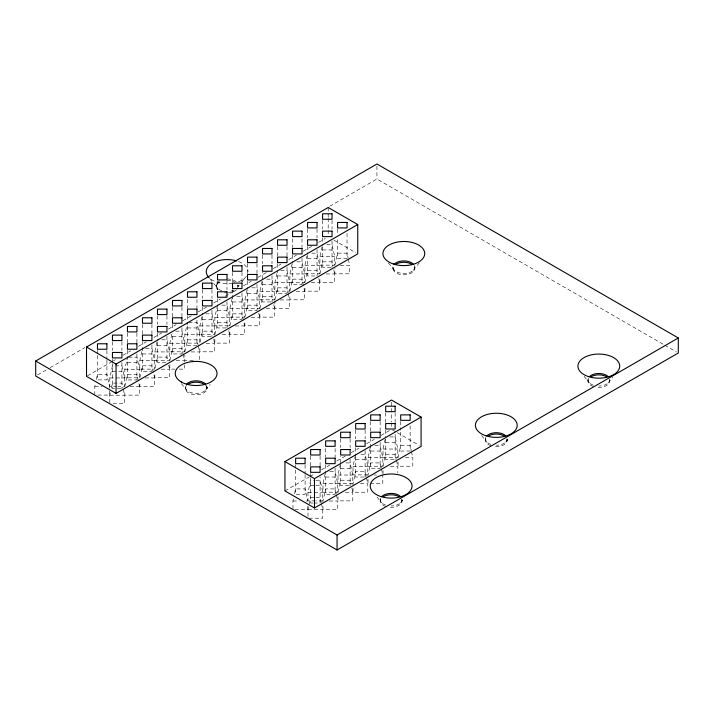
<?xml version="1.0" encoding="UTF-8"?>
<svg xmlns="http://www.w3.org/2000/svg" width="714" height="714" viewBox="0 0 714 714"><rect width="100%" height="100%" fill="white"/><g stroke="black" fill="none" stroke-linecap="round" stroke-linejoin="round"><path stroke-width="0.54" stroke-dasharray="3.57 2.68" d="M94.792 395.065L94.792 386.542L95.453 383.507M96.336 379.473L97.452 374.431L106.904 374.431L109.563 386.542L109.563 395.065L96.899 395.065M117.185 386.461L109.795 386.461L109.795 377.929L112.455 365.818L121.915 365.818L124.575 377.929L124.575 386.461L118.238 386.461M109.795 402.669L109.795 395.208L110.465 392.173M111.348 388.139L112.455 383.097L121.915 383.097L123.022 388.139M128.52 357.152L136.918 357.152L139.578 369.263L139.578 377.795L124.807 377.795L124.807 369.263L127.244 358.16M124.807 386.595L127.467 374.484L136.918 374.484L139.578 386.595L139.578 395.128L124.807 395.128L124.807 390.861M145.629 348.486L151.93 348.486L154.59 360.597L154.59 369.129L139.819 369.129L139.819 360.597L142.479 348.486M139.819 377.929L142.479 365.818L151.93 365.818L154.59 377.929L154.59 386.461L139.819 386.461L139.819 382.195M161.685 339.819L166.942 339.819L169.593 351.931L169.593 360.463L154.822 360.463L154.822 351.931L157.258 340.828M155.045 368.201L157.482 357.098L166.942 357.098L167.826 361.132M175.644 331.162L181.945 331.162L184.605 343.264L184.605 351.797L169.834 351.797L169.834 343.264L172.27 332.171M169.834 360.597L172.493 348.486L181.945 348.486L183.052 353.537M188.55 322.496L196.957 322.496L199.617 334.607L199.617 343.131L184.846 343.131L184.846 334.607L187.505 322.496L187.505 345.281L196.957 345.281L196.957 318.988M184.846 351.931L187.505 339.819L196.957 339.819L198.064 344.871M205.659 313.83L211.969 313.83L214.619 325.941L214.619 334.464L199.849 334.464L199.849 325.941L202.508 313.83M200.072 342.256L202.508 331.162L211.969 331.162L212.852 335.196M228.578 325.798L214.86 325.798L214.86 317.275L217.52 305.164M214.86 334.607L217.52 322.496L226.972 322.496L227.855 326.53M236.727 296.497L241.984 296.497L244.643 308.609L244.643 317.141L229.872 317.141L229.872 308.609L232.532 296.497M229.872 325.941L232.532 313.83L241.984 313.83L244.643 325.941L244.643 334.464L229.872 334.464L229.872 329.136M251.739 287.831L256.986 287.831L259.646 299.942L259.646 308.475L244.875 308.475L244.875 299.942L247.312 288.84M244.875 317.275L247.535 305.164L256.986 305.164L257.879 309.198M266.75 279.165L271.998 279.165L274.658 291.276L274.658 299.809L259.887 299.809L259.887 291.276L262.324 280.174M259.887 308.609L262.547 296.497L271.998 296.497L272.882 300.532M280.709 270.499L287.01 270.499L289.67 282.61L289.67 291.142L274.899 291.142L274.899 282.61L277.335 271.507M274.899 299.942L277.55 287.831L287.01 287.831L288.117 292.874M296.765 261.833L302.013 261.833L304.673 273.944L304.673 282.476L289.902 282.476L289.902 273.944L292.562 261.833M289.902 291.276L292.562 279.165L302.013 279.165L304.673 291.276L304.673 299.809L289.902 299.809L289.902 295.542M311.777 253.167L317.025 253.167L319.685 265.278L319.685 273.81L304.914 273.81L304.914 265.278L306.904 256.201M304.914 282.61L307.573 270.499L317.025 270.499L317.909 274.542M326.78 244.509L332.037 244.509L334.696 256.621L334.696 265.144L319.926 265.144L319.926 256.621L322.362 245.518M319.926 273.944L322.576 261.833L332.037 261.833L332.92 265.876M334.928 265.278L337.588 253.167L347.04 253.167L348.155 258.218M307.752 506.351L307.752 509.546L292.972 509.546L292.972 501.014L293.641 497.988M294.525 493.954L295.632 488.903L305.092 488.903L307.752 501.014L305.637 501.014M315.374 500.88L307.984 500.88L307.984 492.348L310.644 480.236L314.847 480.236M321.425 503.629L322.755 509.68L322.755 518.212L307.984 518.212L307.984 509.68L310.644 497.569L314.847 497.569M329.859 471.579L335.107 471.579L337.767 483.69L337.767 492.214L322.996 492.214L322.996 483.69L325.655 471.579M345.915 462.913L350.119 462.913L352.778 475.024L352.778 483.548L337.999 483.548L337.999 475.024L340.658 462.913M337.999 492.348L340.658 480.236L350.119 480.236L351.002 484.279M360.927 454.247L365.122 454.247L367.781 466.358L367.781 474.881L353.011 474.881L353.011 466.358L355.447 455.255M374.877 445.581L380.134 445.581L382.793 457.692L382.793 466.215L368.022 466.215L368.022 457.692L370.459 446.589M389.889 436.914L395.145 436.914L397.805 449.026L397.805 457.558L383.025 457.558L383.025 449.026L385.471 437.923M383.025 466.358L385.685 454.247L395.145 454.247L396.252 459.289M398.037 457.692L400.697 445.581L410.148 445.581L411.255 450.623M237.226 287.581L239.235 285.1M241.903 281.789L245.241 277.657M205.534 390.246L210.211 384.453M413.236 270.329L419.252 262.886M400.536 502.826L404.543 497.863M505.708 442.1L509.716 437.138M608.23 382.909L612.907 377.117M37.628 374.904L49.195 368.228M50.159 367.674L84.859 347.638M329.707 206.275L376.938 179.009L663.815 344.63M87.483 375.805L112.517 361.346M113.481 360.793L115.4 359.686M123.103 355.233L130.805 350.788M138.507 346.344L146.218 341.899M153.921 337.445L161.623 333.001M168.361 329.109L176.063 324.665M182.802 320.773L191.468 315.767M198.206 311.875L206.873 306.877M213.611 302.986L220.358 299.095M225.169 296.31L235.763 290.196M243.465 285.752L251.167 281.298M257.906 277.407L266.572 272.409M273.31 268.518L281.013 264.073M288.715 259.619L296.417 255.175M303.155 251.283L311.822 246.276M318.569 242.385L325.307 238.494M284.94 490.92L308.948 477.059M309.912 476.506L314.713 473.73M321.434 469.848L330.073 464.859M336.803 460.976L345.442 455.987M351.208 452.658L358.883 448.222M366.568 443.787L374.252 439.351M380.973 435.478L390.576 429.926M322.576 249.962L332.037 249.962M319.926 256.621L334.696 256.621M307.573 258.629L317.025 258.629M304.914 265.278L319.685 265.278M340.203 265.278L349.699 265.278L349.699 273.81L334.928 273.81L334.928 268.482M292.562 267.295L302.013 267.295M330.984 267.295L322.576 267.295L322.576 246.455M289.902 273.944L304.673 273.944M326.253 273.944L334.696 273.944L334.696 282.476L319.926 282.476L319.926 277.148M277.55 275.961L287.01 275.961M314.928 275.961L307.573 275.961L307.573 255.121M274.899 282.61L289.67 282.61M311.242 282.61L319.685 282.61L319.685 291.142L304.914 291.142L304.914 286.876M262.547 284.627L271.998 284.627M259.887 291.276L274.658 291.276M296.239 291.276L304.673 291.276M247.535 293.293L256.986 293.293M244.875 299.942L259.646 299.942M280.174 299.942L289.67 299.942L289.67 308.475L274.899 308.475L274.899 301.005M232.532 301.96L241.984 301.96M270.945 301.96L262.547 301.96L262.547 272.346M221.724 305.164L226.972 305.164L229.631 317.275L229.631 325.798M229.872 308.609L244.643 308.609M266.215 308.609L274.658 308.609L274.658 317.141L259.887 317.141L259.887 312.875M217.52 310.617L226.972 310.617M214.86 317.275L229.631 317.275M251.212 317.275L259.646 317.275L259.646 325.798L244.875 325.798L244.875 320.47M202.508 319.283L211.969 319.283M199.849 325.941L214.619 325.941M235.147 325.941L244.643 325.941M187.505 327.949L196.957 327.949M225.919 327.949L217.52 327.949L217.52 307.118M184.846 334.607L199.617 334.607M222.25 334.607L229.631 334.607L229.631 343.131L214.86 343.131L214.86 335.669M172.493 336.615L181.945 336.615M210.916 336.615L202.508 336.615L202.508 315.784M169.834 343.264L184.605 343.264M206.185 343.264L214.619 343.264L214.619 351.797L199.849 351.797L199.849 347.531M157.482 345.281L166.942 345.281M154.822 351.931L169.593 351.931M191.173 351.931L199.617 351.931L199.617 360.463M142.479 353.948L151.93 353.948M193.28 360.463L184.846 360.463L184.846 355.135M139.819 360.597L154.59 360.597M176.162 360.597L184.605 360.597L184.605 363.801M165.889 362.56L157.482 362.56L157.482 341.756M127.467 362.614L136.918 362.614M161.159 369.209L169.593 369.209L169.593 377.742L154.822 377.742L154.822 373.476M175.108 369.129L169.834 369.129L169.834 363.801M179.33 369.129L184.605 369.129L184.605 364.863M124.807 369.263L139.578 369.263M112.455 371.28L121.915 371.28M109.795 377.929L115.07 377.929M116.132 377.929L124.575 377.929M145.094 377.929L154.59 377.929M94.792 386.542L102.173 386.542M130.082 386.595L139.578 386.595M120.862 388.55L112.455 388.55L112.455 363.604M109.795 395.208L124.575 395.208L124.575 403.731L112.964 403.731M385.685 442.377L395.145 442.377M383.025 449.026L397.805 449.026M370.682 451.034L380.134 451.034M368.022 457.692L382.793 457.692M405.427 457.692L412.808 457.692L412.808 466.215L398.037 466.215L398.037 461.958M355.67 459.7L365.122 459.7M394.092 459.7L385.685 459.7L385.685 438.869M353.011 466.358L367.781 466.358M390.415 466.358L397.805 466.358L397.805 472.748M340.658 468.366L350.119 468.366M337.999 475.024L352.778 475.024M374.35 475.024L376.465 475.024M325.655 477.032L335.107 477.032M364.078 477.032L355.67 477.032L355.67 456.416M315.9 480.236L320.095 480.236L322.755 492.348L322.755 500.88L316.427 500.88M370.129 483.548L382.793 483.548L382.793 475.024M322.996 483.69L337.767 483.69M360.4 483.69L367.781 483.69L367.781 492.214L353.011 492.214L353.011 483.69L355.67 471.579L365.122 471.579L366.228 476.622M310.644 485.699L314.847 485.699M315.9 485.699L320.095 485.699M349.066 485.699L340.658 485.699L340.658 456.094M307.984 492.348L313.259 492.348M314.312 492.348L322.755 492.348M345.389 492.348L352.778 492.348L352.778 500.88L337.999 500.88L337.999 496.614M315.9 497.569L320.095 497.569L321.211 502.62M292.972 501.014L299.309 501.014M329.324 501.014L337.767 501.014L337.767 509.546L322.996 509.546L322.996 505.28M312.741 503.031L310.644 503.031L310.644 477.836M313.794 503.031L320.095 503.031L320.095 476.952M307.984 509.68L322.755 509.68M664.779 345.183L676.372 351.877M333.911 240.127L355.831 252.783M392.495 429.926L396.306 432.131M397.261 432.675L419.18 445.331M584.07 376.296L589.416 382.909M388.407 262.886L394.423 270.329M481.548 435.478L486.894 442.1M209.729 278.487L217.743 288.411M377.037 497.033L381.713 502.826M181.374 383.623L186.72 390.246M411.478 451.632L412.808 457.692M396.475 460.298L397.805 466.358M348.37 259.227L349.699 265.278M381.24 467.956L380.134 462.913L370.682 462.913L368.022 475.024L368.022 478.219M381.463 468.964L382.57 474.016M333.804 269.91L334.696 273.944M366.452 477.63L367.781 483.69M318.801 278.576L319.685 282.61M351.886 488.314L352.778 492.348M336.214 493.954L335.107 488.903L325.655 488.903L322.996 501.014L322.996 504.218M336.437 494.963L337.767 501.014M288.34 293.891L289.67 299.942M273.774 304.575L274.658 308.609M258.763 313.232L259.646 317.275M228.748 330.564L229.631 334.607M213.736 339.23L214.619 343.264M198.287 345.879L199.617 351.931M183.275 354.546L184.605 360.597M168.709 365.175L169.593 369.209M123.245 389.148L124.575 395.208M609.685 381.133L609.685 379.768A10.862 6.274 0 0 1 598.823 386.042M587.961 379.768L587.961 381.133M507.163 440.324L507.163 438.958A10.862 6.274 0 0 1 496.301 445.233M485.44 438.958L485.44 440.324M414.691 267.188L414.691 268.553M410.148 425.821L410.148 451.034L400.697 451.034L400.697 431.301M401.991 501.049L401.991 499.684A10.862 6.274 0 0 1 391.12 505.958M400.697 421.43L400.697 430.23M395.145 412.763L395.145 422.661M395.145 434.478L395.145 459.7M392.968 267.188L392.968 268.553M391.54 402.205L391.54 421.769M391.54 422.858L391.54 427.204M385.685 412.763L385.685 422.661M385.685 430.096L385.685 437.985M383.025 470.624L383.025 474.881M380.259 499.684L380.259 501.049M380.134 421.43L380.134 431.327M380.134 442.269L380.134 468.366L370.682 468.366L370.682 438.762M376.938 166.139L376.938 179.009M370.682 421.43L370.682 431.327M368.022 479.281L368.022 483.548M365.122 430.096L365.122 438.896M365.122 450.712L365.122 477.032M355.67 430.096L355.67 438.896M355.67 447.642L355.67 455.318M350.119 438.762L350.119 447.562M350.119 459.379L350.119 485.699M347.04 233.407L347.04 258.629L337.588 258.629L337.588 237.798M340.658 438.762L340.658 447.562M337.588 229.024L337.588 233.433M335.107 448.526L335.107 457.317M335.107 468.045L335.107 494.365L325.655 494.365L325.655 473.534M332.037 220.358L332.037 229.149M332.037 240.975L332.037 267.295M328.19 207.488L328.19 217.27M328.19 218.359L328.19 229.221M328.19 230.31L328.19 235.745M325.655 448.526L325.655 457.317M325.655 464.76L325.655 472.65M322.576 220.358L322.576 229.149M322.576 237.905L322.576 245.384M320.095 456.094L320.095 465.983M317.025 229.024L317.025 237.816M317.025 249.641L317.025 275.961M310.644 456.094L310.644 465.983M310.644 473.444L310.644 476.952M307.573 229.024L307.573 237.816M307.573 246.348L307.573 254.246M305.092 464.76L305.092 473.552M305.092 474.623L305.092 494.365L295.632 494.365L295.632 469.143M302.013 238.779L302.013 247.579M302.013 258.307L302.013 284.627L292.562 284.627L292.562 263.787M295.632 464.76L295.632 468.072M292.562 238.779L292.562 247.579M292.562 255.014L292.562 262.904M287.01 246.348L287.01 256.246M287.01 266.974L287.01 293.293L277.55 293.293L277.55 270.499M277.55 246.348L277.55 256.246M277.55 263.68L277.55 269.187M271.998 255.014L271.998 263.814M271.998 275.64L271.998 301.96M262.547 255.014L262.547 263.814M256.986 263.68L256.986 273.578M256.986 284.306L256.986 310.617L247.535 310.617L247.535 289.786M247.535 263.68L247.535 273.578M247.535 281.013L247.535 288.902M241.984 272.346L241.984 282.244M241.984 292.972L241.984 319.283L232.532 319.283L232.532 289.679M232.532 272.346L232.532 282.244M226.972 281.013L226.972 289.813M226.972 301.629L226.972 327.949M217.52 281.013L217.52 289.813M217.52 298.559L217.52 306.047M216.288 285.27L216.288 286.635M211.969 289.679L211.969 298.479M211.969 310.295L211.969 336.615M206.989 387.104L206.989 388.47M202.508 289.679L202.508 298.479M202.508 307.011L202.508 314.901M196.957 299.443L196.957 308.234M187.505 299.443L187.505 308.234M187.505 315.677L187.505 320.3M185.265 387.104L185.265 388.47M181.945 307.011L181.945 316.9M181.945 327.628L181.945 353.948L172.493 353.948L172.493 333.322M172.493 307.011L172.493 316.9M172.493 324.343L172.493 329.85M166.942 315.677L166.942 324.468M166.942 336.285L166.942 361.462M157.482 315.677L157.482 324.468M157.482 333.001L157.482 340.899M151.93 324.343L151.93 334.232M151.93 344.96L151.93 371.28L142.479 371.28L142.479 341.667M142.479 324.343L142.479 334.232M136.918 333.001L136.918 342.898M136.918 353.841L136.918 379.946L127.467 379.946L127.467 359.133M127.467 333.001L127.467 342.898M127.467 350.333L127.467 358.223M121.915 341.667L121.915 350.467M121.915 362.284L121.915 388.55M112.455 341.667L112.455 350.467M112.455 359.213L112.455 362.525M106.904 350.333L106.904 359.106M106.904 360.186L106.904 379.884L97.452 379.884L97.452 354.715M97.452 350.333L97.452 353.635M246.455 276.247A20.893 12.058 0 0 1 237.592 282.075M232.559 283.279A20.893 12.058 0 0 1 209.773 278.326M238.521 261.511A20.893 12.058 0 0 1 248.044 271.623M236.557 289.777A10.862 6.274 0 0 1 227.15 292.91M226.204 292.883A10.862 6.274 0 0 1 224.339 292.695M217.743 289.777A10.862 6.274 0 0 1 221.715 281.209M227.15 280.37A10.862 6.274 0 0 1 234.835 282.2M237.646 285.011A10.862 6.274 0 0 1 238.012 286.635L238.012 285.27A10.862 6.274 0 0 1 237.646 286.894M205.534 385.337A10.862 6.274 0 0 1 196.127 394.744A10.862 6.274 0 0 1 186.72 385.337M609.319 379.509A10.862 6.274 0 0 1 596.94 387.309M593.396 386.569A10.862 6.274 0 0 1 588.327 379.509M414.325 266.938A10.862 6.274 0 0 1 403.829 274.828A10.862 6.274 0 0 1 393.334 266.938M506.797 438.699A10.862 6.274 0 0 1 493.49 446.384M490.875 445.759A10.862 6.274 0 0 1 486.894 437.191M414.325 265.572A10.862 6.274 0 0 1 403.829 273.462A10.862 6.274 0 0 1 393.334 265.572M401.616 499.425A10.862 6.274 0 0 1 388.309 507.11M385.694 506.485A10.862 6.274 0 0 1 381.713 497.917M234.138 290.08A10.862 6.274 0 0 1 228.096 291.517M221.715 290.705A10.862 6.274 0 0 1 219.466 280.834M227.15 279.004A10.862 6.274 0 0 1 236.557 282.137M206.623 385.48A10.862 6.274 0 0 1 196.127 393.378A10.862 6.274 0 0 1 185.631 385.48M593.396 385.203A10.862 6.274 0 0 1 588.327 378.152M490.875 444.394A10.862 6.274 0 0 1 485.815 437.334M385.694 505.119A10.862 6.274 0 0 1 380.633 498.06"/><path stroke-width="1.07" d="M35.7 361.007L376.938 163.997L678.3 337.981L678.3 352.993L337.062 550.003L35.7 376.019L35.7 361.007L337.062 534.991L678.3 337.981M86.519 347.022L328.19 207.488L357.741 224.544L357.741 253.889L116.061 393.414L86.519 376.358L86.519 347.022L116.061 364.078L357.741 224.544M284.94 461.583L391.54 400.036L421.082 417.092L421.082 446.428L314.481 507.975L284.94 490.92L284.94 461.583L314.481 478.639L421.082 417.092M337.062 534.991L337.062 550.003M314.481 478.639L314.481 507.975M116.061 364.078L116.061 393.414M209.059 277.657A20.893 12.058 0 0 1 211.996 263.323A20.893 12.058 0 0 1 236.637 260.878M188.442 384.034A10.862 6.274 0 0 1 203.811 384.034M396.145 264.118A10.862 6.274 0 0 1 411.514 264.118M591.138 376.697A10.862 6.274 0 0 1 606.507 376.697M488.626 435.888A10.862 6.274 0 0 1 503.986 435.888M383.445 496.614A10.862 6.274 0 0 1 398.805 496.614M394.423 264.055A10.862 6.274 0 0 1 413.236 264.055M186.72 383.971A10.862 6.274 0 0 1 205.534 383.971M589.416 376.635A10.862 6.274 0 0 1 608.23 376.635M486.894 435.826A10.862 6.274 0 0 1 505.708 435.826M381.713 496.551A10.862 6.274 0 0 1 400.536 496.551M332.037 213.798L322.576 213.798L322.576 219.26L332.037 219.26L332.037 213.798M317.025 222.465L307.573 222.465L307.573 227.927L317.025 227.927L317.025 222.465M347.04 222.465L337.588 222.465L337.588 227.927L347.04 227.927L347.04 222.465M302.013 231.131L292.562 231.131L292.562 236.593L302.013 236.593L302.013 231.131M332.037 231.131L322.576 231.131L322.576 236.593L332.037 236.593L332.037 231.131M287.01 239.797L277.55 239.797L277.55 245.259L287.01 245.259L287.01 239.797M317.025 239.797L307.573 239.797L307.573 245.259L317.025 245.259L317.025 239.797M271.998 248.463L262.547 248.463L262.547 253.916L271.998 253.916L271.998 248.463M302.013 248.463L292.562 248.463L292.562 253.916L302.013 253.916L302.013 248.463M256.986 257.129L247.535 257.129L247.535 262.582L256.986 262.582L256.986 257.129M287.01 257.129L277.55 257.129L277.55 262.582L287.01 262.582L287.01 257.129M241.984 265.795L232.532 265.795L232.532 271.249L241.984 271.249L241.984 265.795M271.998 265.795L262.547 265.795L262.547 271.249L271.998 271.249L271.998 265.795M226.972 274.462L217.52 274.462L217.52 279.915L226.972 279.915L226.972 274.462M256.986 274.462L247.535 274.462L247.535 279.915L256.986 279.915L256.986 274.462M211.969 283.119L202.508 283.119L202.508 288.581L211.969 288.581L211.969 283.119M241.984 283.119L232.532 283.119L232.532 288.581L241.984 288.581L241.984 283.119M196.957 291.785L187.505 291.785L187.505 297.247L196.957 297.247L196.957 291.785M226.972 291.785L217.52 291.785L217.52 297.247L226.972 297.247L226.972 291.785M181.945 300.451L172.493 300.451L172.493 305.913L181.945 305.913L181.945 300.451M211.969 300.451L202.508 300.451L202.508 305.913L211.969 305.913L211.969 300.451M166.942 309.117L157.482 309.117L157.482 314.579L166.942 314.579L166.942 309.117M196.957 309.117L187.505 309.117L187.505 314.579L196.957 314.579L196.957 309.117M151.93 317.784L142.479 317.784L142.479 323.246L151.93 323.246L151.93 317.784M181.945 317.784L172.493 317.784L172.493 323.246L181.945 323.246L181.945 317.784M136.918 326.45L127.467 326.45L127.467 331.912L136.918 331.912L136.918 326.45M166.942 326.45L157.482 326.45L157.482 331.912L166.942 331.912L166.942 326.45M121.915 335.116L112.455 335.116L112.455 340.569L121.915 340.569L121.915 335.116M151.93 335.116L142.479 335.116L142.479 340.569L151.93 340.569L151.93 335.116M106.904 343.782L97.452 343.782L97.452 349.235L106.904 349.235L106.904 343.782M136.918 343.782L127.467 343.782L127.467 349.235L136.918 349.235L136.918 343.782M121.915 352.448L112.455 352.448L112.455 357.901L121.915 357.901L121.915 352.448M395.145 406.212L385.685 406.212L385.685 411.666L395.145 411.666L395.145 406.212M380.134 414.879L370.682 414.879L370.682 420.332L380.134 420.332L380.134 414.879M410.148 414.879L400.697 414.879L400.697 420.332L410.148 420.332L410.148 414.879M365.122 423.545L355.67 423.545L355.67 428.998L365.122 428.998L365.122 423.545M395.145 423.545L385.685 423.545L385.685 428.998L395.145 428.998L395.145 423.545M350.119 432.202L340.658 432.202L340.658 437.664L350.119 437.664L350.119 432.202M380.134 432.202L370.682 432.202L370.682 437.664L380.134 437.664L380.134 432.202M335.107 440.868L325.655 440.868L325.655 446.33L335.107 446.33L335.107 440.868M365.122 440.868L355.67 440.868L355.67 446.33L365.122 446.33L365.122 440.868M320.095 449.534L310.644 449.534L310.644 454.996L320.095 454.996L320.095 449.534M350.119 449.534L340.658 449.534L340.658 454.996L350.119 454.996L350.119 449.534M305.092 458.201L295.632 458.201L295.632 463.663L305.092 463.663L305.092 458.201M335.107 458.201L325.655 458.201L325.655 463.663L335.107 463.663L335.107 458.201M320.095 466.867L310.644 466.867L310.644 472.329L320.095 472.329L320.095 466.867M393.387 263.993A20.893 12.058 0 0 0 424.723 253.541A20.893 12.058 0 0 0 393.387 243.099A20.893 12.058 0 0 0 393.387 263.993M588.381 376.573A20.893 12.058 0 0 0 619.716 366.121A20.893 12.058 0 0 0 588.381 355.679A20.893 12.058 0 0 0 588.381 376.573M485.859 435.763A20.893 12.058 0 0 0 517.195 425.312A20.893 12.058 0 0 0 485.859 414.87A20.893 12.058 0 0 0 485.859 435.763M380.678 496.489A20.893 12.058 0 0 0 412.014 486.038A20.893 12.058 0 0 0 380.678 475.595A20.893 12.058 0 0 0 380.678 496.489M181.356 381.99A20.893 12.058 0 0 0 216.306 376.581A20.893 12.058 0 0 0 190.718 361.811A20.893 12.058 0 0 0 181.356 381.99"/></g></svg>
